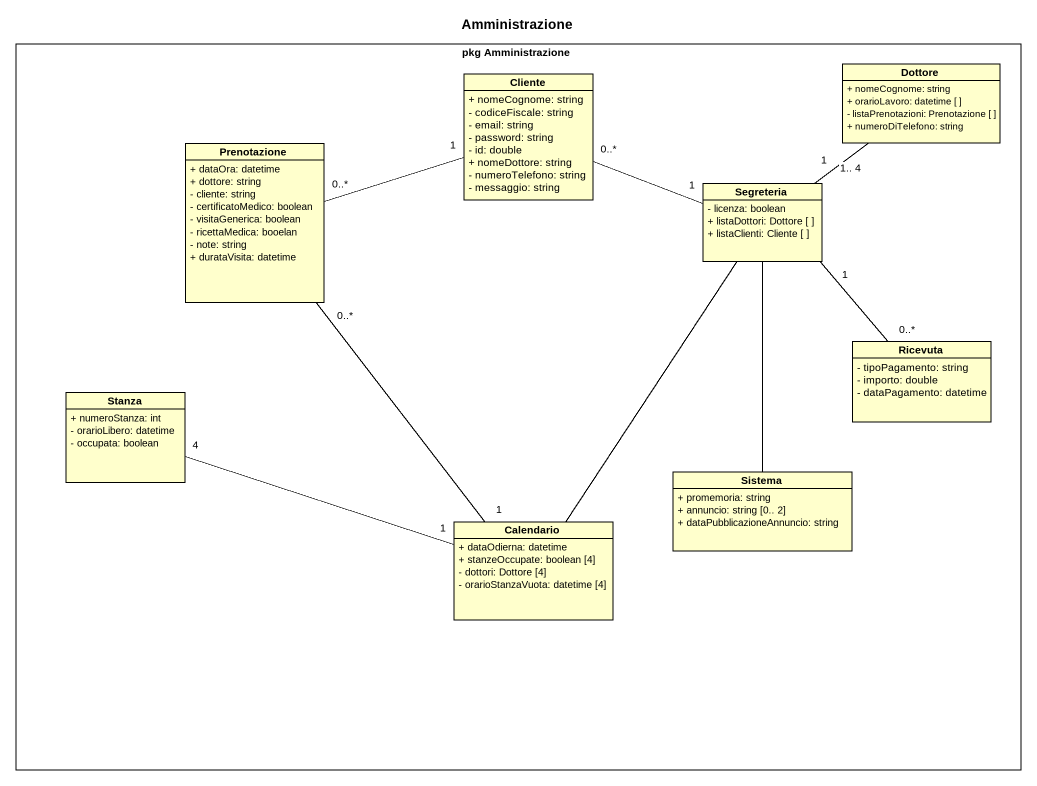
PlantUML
@startuml
title Amministrazione
hide circle
hide empty members
skinparam classAttributeIconSize 0
rectangle "pkg Amministrazione" as pkg_Amministrazione {
  class Cliente {
    + nomeCognome: string
    - codiceFiscale: string
    - email: string
    - password: string
    - id: double
    + nomeDottore: string
    - numeroTelefono: string
    - messaggio: string
  }
  class Dottore {
    + nomeCognome: string
    + orarioLavoro: datetime [ ]
    - listaPrenotazioni: Prenotazione [ ]
    + numeroDiTelefono: string
  }
  class Prenotazione {
    + dataOra: datetime
    + dottore: string
    - cliente: string
    - certificatoMedico: boolean
    - visitaGenerica: boolean
    - ricettaMedica: booelan
    - note: string
    + durataVisita: datetime
  }
  class Segreteria {
    - licenza: boolean
    + listaDottori: Dottore [ ]
    + listaClienti: Cliente [ ]
  }
  class Ricevuta {
    - tipoPagamento: string
    - importo: double
    - dataPagamento: datetime
  }
  class Stanza {
    + numeroStanza: int
    - orarioLibero: datetime
    - occupata: boolean
  }
  class Sistema {
    + promemoria: string
    + annuncio: string [0.. 2]
    + dataPubblicazioneAnnuncio: string
  }
  class Calendario {
    + dataOdierna: datetime
    + stanzeOccupate: boolean [4]
    - dottori: Dottore [4]
    - orarioStanzaVuota: datetime [4]
  }
}
Cliente "0..*" -right- "1" Segreteria
Prenotazione "0..*" -right- "1" Cliente
Prenotazione "0..*" -- "1" Calendario
Segreteria "1" -up- "1.. 4" Dottore
Segreteria "1" -- "0..*" Ricevuta
Segreteria -- Sistema
Segreteria -- Calendario
Calendario "1" -left- "4" Stanza
@enduml
